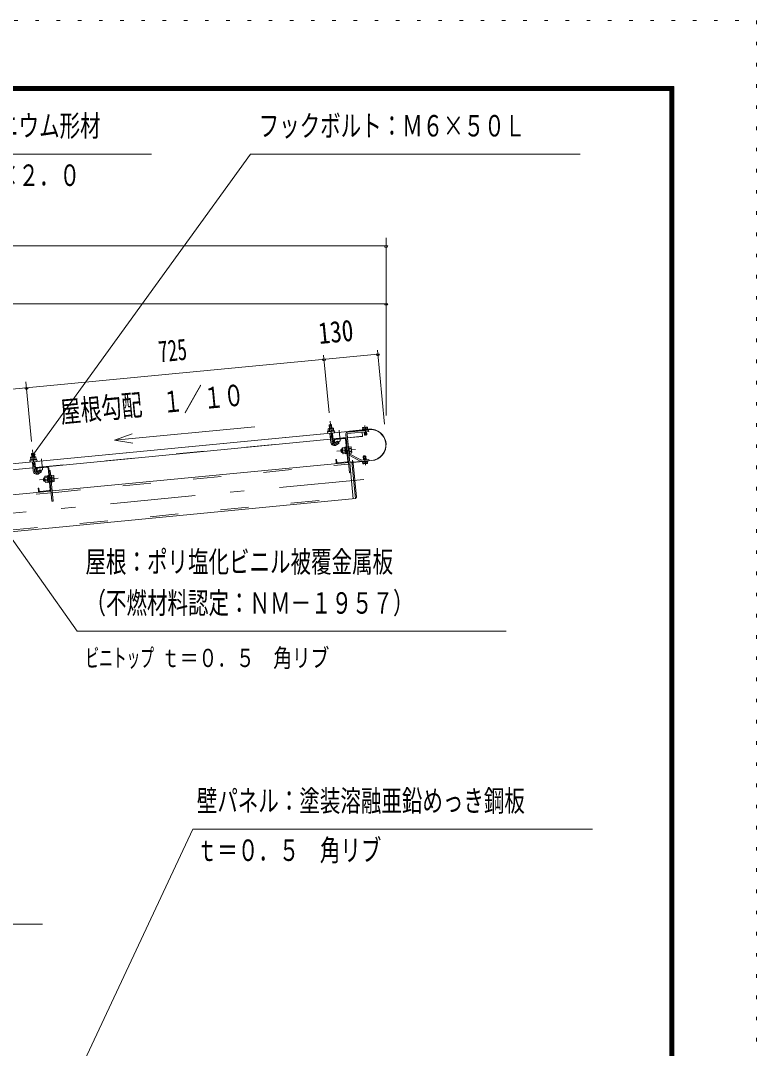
# Model space of a CAD drawing. Units: millimetres, scale not verified. Extents: x -34086 to 34091, y -14700 to 14700.
# Drawn here: x 27845 to 34091, y 5970 to 14700 of the extents above; entities that cross this region are included whole.
import ezdxf
from ezdxf.enums import TextEntityAlignment as Align

# ---------------------------------------------------------------- set-up
doc = ezdxf.new("R2010")
doc.units = ezdxf.units.MM
doc.header["$LTSCALE"] = 60
for name, pattern in [('USER2', [10, 4, -6]), ('USER3', [24, 12, -5, 2, -5]), ('USER4', [3, 0.5, -2.5])]:
    doc.linetypes.add(name, pattern=pattern)
for name, color, linetype, lineweight in [('0-6_2-02BOLD', 7, 'Continuous', 18), ('0-7_2-12HIDDEN', 3, 'USER2', 18), ('0-8_2-22CENTER', 3, 'USER3', 18), ('0-9_2-42THIN', 4, 'Continuous', 18), ('0-A_2-52DIM', 3, 'Continuous', 18), ('0-C_F-F1PAPER', 5, 'Continuous', 18), ('0-D_F-E_J_ADD', 5, 'USER4', 18)]:
    doc.layers.add(name, color=color, linetype=linetype, lineweight=lineweight)
doc.styles.add('ＭＳ ゴシック', font='')
doc.styles.get('ＭＳ ゴシック').set_extended_font_data('MS Gothic')

msp = doc.modelspace()

# ---------------------------------------------------------------- linework, layer by layer
at = {"layer": '0-6_2-02BOLD'}
for p, q in [((30484.87, 11267.53), (30463.97, 11265.51)), ((25307.55, 10698.56), (30800.61, 11227.48)), ((30742.6, 11220.14), (25307.73, 10696.82)), ((30466.23, 11232.98), (30467.95, 11215.13)), ((30470.85, 11193.97), (30478.25, 11117.1)), ((30490.57, 11217.31), (30488.85, 11235.15)), ((30499.16, 11119.12), (30491.75, 11195.98)), ((30616.45, 11186.36), (30669.27, 10637.81)), ((30631.94, 11025.66), (30616.46, 11186.35)), ((30742.93, 11216.81), (30742.43, 11221.87)), ((30759.54, 11230.92), (30758.38, 11243.09)), ((30760.34, 11218.49), (30759.85, 11223.55)), ((30763.8, 11182.1), (30761.4, 11207.34)), ((30779.66, 11232.83), (30778.49, 11245.02)), ((30780.76, 11225.57), (30781.24, 11220.5)), ((27970.8, 10902.25), (30475.71, 11143.45)), ((30474.48, 11156.39), (30495.38, 11158.41)), ((30496.62, 11145.47), (30608.11, 11156.2)), ((30597.49, 11149.55), (30515.28, 11141.63)), ((30621.59, 10957.77), (30603.61, 11144.52)), ((30611.46, 11121.36), (30622.61, 11122.43)), ((27959.04, 11024.31), (27938.13, 11022.31)), ((30569.25, 11059.44), (30571.93, 11031.58)), ((30597.68, 11074.51), (30577.46, 11072.56)), ((30578.72, 11059.49), (30598.94, 11061.43)), ((30601.46, 11035.29), (30581.24, 11033.34)), ((30599.53, 11055.33), (30607.17, 11049.04)), ((30607.84, 11042.07), (30600.2, 11048.36)), ((30609.79, 11021.86), (30602.81, 11021.19)), ((30609.89, 11079.18), (30604.32, 11078.64)), ((30632.19, 11081.33), (30626.61, 11080.8)), ((30728.05, 10958.25), (30633.54, 11008.91)), ((30633.78, 11064.79), (30650.51, 11066.4)), ((30635.22, 11020.71), (30733.34, 10968.13)), ((30653.03, 11040.25), (30636.3, 11038.64)), ((30637.56, 11025.57), (30654.29, 11027.18)), ((27940.4, 10989.77), (27942.12, 10971.92)), ((27945.03, 10950.75), (27952.43, 10873.89)), ((27948.65, 10913.18), (27969.55, 10915.19)), ((27964.74, 10974.1), (27963.03, 10991.95)), ((27973.33, 10875.9), (27965.93, 10952.77)), ((30628.23, 10947.16), (28113.55, 10705.03)), ((30522.64, 10948.25), (30520.36, 10971.94)), ((30534.33, 10943.75), (30616.55, 10951.66)), ((30668.5, 10948.93), (30825.98, 10964.1)), ((30826.14, 10962.35), (30668.67, 10947.2)), ((30759.6, 10938.04), (30758.44, 10950.22)), ((30778.55, 10952.13), (30779.71, 10939.96)), ((25444.98, 10659.04), (27949.89, 10900.24)), ((28071.67, 10906.34), (27989.45, 10898.41)), ((28071.85, 10831.3), (28051.63, 10829.35)), ((28095.76, 10714.56), (28077.78, 10901.3)), ((28084.07, 10835.97), (28078.49, 10835.43)), ((28096.77, 10879.21), (28085.63, 10878.15)), ((28052.9, 10816.28), (28073.12, 10818.22)), ((28075.63, 10792.07), (28055.41, 10790.13)), ((28073.7, 10812.12), (28081.34, 10805.82)), ((28082.01, 10798.85), (28074.37, 10805.15)), ((28083.96, 10778.65), (28077, 10777.98)), ((28124.69, 10823.19), (28107.95, 10821.58)), ((28110.47, 10795.43), (28127.2, 10797.04)), ((28102.41, 10703.95), (25587.74, 10461.82)), ((28008.5, 10700.54), (28090.72, 10708.45))]:
    msp.add_line(p, q, dxfattribs=at)
for points in [[(30487.83, 11236.83), (30484.87, 11267.53), (30482.96, 11269.1), (30465.54, 11267.43), (30463.97, 11265.51), (30466.92, 11234.81)], [(30456.63, 11214.05), (30454.92, 11231.89), (30457.78, 11233.93), (30496.97, 11237.71), (30500.17, 11236.25), (30501.89, 11218.41)], [(30605.31, 11185.29), (30636.62, 10860.06), (30647.77, 10861.14)], [(30619.41, 11155.7), (30747.62, 11168.04), (30744, 11205.66)], [(30621.68, 11205.14), (30798.66, 11222.18), (30799.74, 11211.03), (30622.75, 11193.99)], [(30800.45, 11229.22), (30637.75, 11213.55), (30637.92, 11211.81)], [(30751.2, 11244.18), (30748.32, 11242.14), (30749.48, 11229.96)], [(30751.2, 11244.18), (30785.35, 11247.44), (30788.55, 11245.98), (30789.72, 11233.79)], [(30782.3, 11209.35), (30784.7, 11184.09), (30781.55, 11180.28), (30767.61, 11178.95), (30763.8, 11182.1), (30784.7, 11184.09)], [(30510.24, 11135.52), (30512.52, 11111.83), (30506.94, 11111.29), (30504.66, 11134.98)], [(30513.64, 11112.52), (30535.86, 11128.37), (30548.05, 11111.27), (30525.83, 11095.42)], [(27962, 10993.61), (27959.04, 11024.31), (27957.13, 11025.89), (27939.71, 11024.22), (27938.13, 11022.31), (27941.09, 10991.6)], [(30578.89, 11032.25), (30571.93, 11031.58), (30566.2, 11036.29), (30564.52, 11053.72), (30569.25, 11059.44), (30576.21, 11060.12)], [(30577.46, 11072.56), (30575.44, 11068.13), (30579.67, 11024.23), (30582.5, 11020.26), (30602.71, 11022.21)], [(30602.81, 11021.19), (30597.58, 11075.53), (30604.56, 11076.21)], [(30604.32, 11078.64), (30610.02, 11019.42), (30615.6, 11019.96)], [(30632.19, 11081.33), (30637.89, 11022.11), (30632.32, 11021.57)], [(30654.29, 11027.18), (30656.31, 11031.62), (30652.08, 11075.51), (30649.26, 11079.48), (30632.52, 11077.87)], [(30774.29, 11000.95), (30770.48, 11004.1), (30756.55, 11002.77), (30753.4, 10998.96)], [(30756.23, 10969.15), (30753.4, 10998.96), (30774.29, 11000.95), (30777.14, 10971.16)], [(30656.8, 10949.91), (30668.26, 10940.47), (30696.13, 10650.95), (30686.69, 10639.49), (25362.61, 10126.85)], [(27930.81, 10970.84), (27929.09, 10988.68), (27931.96, 10990.72), (27971.14, 10994.5), (27974.35, 10993.04), (27976.06, 10975.19)], [(30520.36, 10971.94), (30525.94, 10972.47), (30528.22, 10948.78)], [(30686.69, 10639.49), (30656.8, 10949.91), (30639.38, 10948.23)], [(30662.94, 10951.92), (30661.44, 10967.6), (30663.17, 10967.76), (30664.68, 10952.08)], [(30737.31, 10967.33), (30801.51, 10973.51), (30802.59, 10962.35), (30738.39, 10956.18)], [(30748.38, 10949.26), (30749.54, 10937.08), (30752.76, 10935.61), (30786.9, 10938.87), (30789.77, 10940.92), (30788.62, 10953.1)], [(27984.41, 10892.31), (27986.69, 10868.62), (27981.12, 10868.08), (27978.83, 10891.77)], [(27987.81, 10869.31), (28010.03, 10885.15), (28022.22, 10868.06), (28000, 10852.21)], [(28051.63, 10829.35), (28049.62, 10824.91), (28053.84, 10781.02), (28056.67, 10777.05), (28076.89, 10779)], [(28077, 10777.98), (28071.75, 10832.32), (28078.73, 10832.99)], [(28078.49, 10835.43), (28084.19, 10776.21), (28089.77, 10776.74)], [(28083.36, 10901.83), (28110.8, 10616.86), (28121.94, 10617.93), (28096.78, 10879.22)], [(28106.49, 10778.35), (28112.07, 10778.89), (28106.36, 10838.12), (28100.79, 10837.58)], [(28106.7, 10834.65), (28123.43, 10836.27), (28126.26, 10832.3), (28130.49, 10788.4), (28128.47, 10783.97), (28111.74, 10782.35)], [(28043.43, 10816.23), (28038.69, 10810.51), (28040.38, 10793.08), (28046.11, 10788.37)], [(28053.07, 10789.04), (28046.11, 10788.37), (28043.43, 10816.23), (28050.39, 10816.9)], [(27996.81, 10705.03), (27994.53, 10728.72), (28000.12, 10729.26), (28002.39, 10705.57)]]:
    msp.add_lwpolyline(points, dxfattribs=at)
for points in [[(30507.13, 11218.91), (30507.67, 11213.34), (30451.92, 11207.96), (30451.39, 11213.53)], [(30747.82, 11229.8), (30748.36, 11224.23), (30791.91, 11228.38), (30791.38, 11233.95)], [(27981.3, 10975.7), (27925.56, 10970.32), (27926.1, 10964.75), (27981.84, 10970.12)], [(30746.19, 10954.68), (30746.72, 10949.1), (30790.28, 10953.26), (30789.74, 10958.83)]]:
    msp.add_lwpolyline(points, close=True, dxfattribs=at)
for centre, radius, start, end in [((30456.08, 11201.33), 7, 95.49939, 275.49939), ((30461.36, 11224.17), 10.06, 61.11575, 121.11575), ((30480.98, 11198.38), 37.62, 77.91205, 113.08797), ((30495.31, 11227.44), 10.06, 69.88426, 129.88426), ((30504.86, 11206.03), 7, 275.5002, 95.5002), ((30623.42, 11187.02), 18.2, 95.50003, 185.50002), ((30623.42, 11187.02), 7, 95.50003, 185.50002), ((30753.96, 11236.3), 8.11, 56.9164, 95.44783), ((30771.1, 11216.16), 29.79, 75.61871, 115.27916), ((30784.13, 11239.18), 8.11, 95.44783, 133.99406), ((30813.29, 11095.78), 134.05, 275.50003, 95.50003), ((30813.29, 11095.78), 132.3, 275.50003, 95.50003), ((30508.3, 11119.99), 30.18, 185.5, 305.5), ((30508.3, 11119.99), 9.19, 185.5, 305.5), ((30515.81, 11136.05), 11.2, 95.49878, 185.49857), ((30515.81, 11136.05), 5.6, 95.49878, 185.4908), ((30598.03, 11143.98), 11.2, 5.5027, 95.5027), ((30598.03, 11143.98), 5.6, 5.5027, 95.5027), ((30585.68, 11066.76), 10.07, 185.50095, 226.22777), ((30613.99, 11049.69), 36.61, 164.47554, 206.52635), ((30589.46, 11027.53), 10.07, 144.77412, 185.50095), ((30638.21, 11026.27), 6.3, 226.24097, 241.79402), ((30642.29, 11072.21), 10.07, 324.77412, 5.50095), ((30617.77, 11050.06), 36.61, 344.47554, 26.52635), ((30646.07, 11032.98), 10.07, 5.50095, 46.22777), ((27930.25, 10958.12), 7, 95.49939, 275.49939), ((27935.54, 10980.96), 10.06, 61.11575, 121.11575), ((27955.15, 10955.17), 37.62, 77.91205, 113.08797), ((27969.49, 10984.23), 10.06, 69.88426, 129.88426), ((27979.02, 10962.82), 7, 275.5002, 95.5002), ((30533.79, 10949.32), 11.2, 185.49792, 275.50047), ((30533.79, 10949.32), 5.6, 185.4908, 275.50047), ((30616.02, 10957.23), 5.6, 275.51155, 5.5027), ((30616.02, 10957.23), 11.2, 275.51155, 5.5027), ((30668.16, 10952.42), 5.25, 185.50003, 275.50003), ((30668.16, 10952.42), 3.5, 185.50003, 275.50003), ((30736.64, 10974.3), 18.2, 241.8121, 275.50003), ((30736.64, 10974.3), 7, 241.81552, 275.50003), ((30753.98, 10943.87), 8.11, 275.44783, 313.99406), ((30767, 10966.89), 29.79, 255.61871, 295.27916), ((30784.14, 10946.75), 8.11, 236.9164, 275.44783), ((27982.48, 10876.78), 30.18, 185.5, 305.5), ((27982.48, 10876.78), 9.19, 185.5, 305.5), ((27989.98, 10892.84), 11.2, 95.49878, 185.49857), ((27989.98, 10892.84), 5.6, 95.49878, 185.4908), ((28072.2, 10900.77), 11.2, 5.5027, 95.5027), ((28072.2, 10900.77), 5.6, 5.5027, 95.5027), ((28116.46, 10829), 10.07, 324.77412, 5.50095), ((28059.86, 10823.55), 10.07, 185.50095, 226.22777), ((28088.17, 10806.48), 36.61, 164.47554, 206.52635), ((28063.63, 10784.32), 10.07, 144.77412, 185.50095), ((28091.94, 10806.84), 36.61, 344.47554, 26.52635), ((28120.25, 10789.77), 10.07, 5.50095, 46.22777), ((28007.96, 10706.11), 11.2, 185.49792, 275.50047), ((28007.96, 10706.11), 5.6, 185.4908, 275.50047), ((28090.19, 10714.02), 5.6, 275.51155, 5.5027), ((28090.19, 10714.02), 11.2, 275.51155, 5.5027)]:
    msp.add_arc(centre, radius, start, end, dxfattribs=at)
at = {"layer": '0-7_2-12HIDDEN'}
for p, q in [((27970.63, 10903.99), (30475.54, 11145.19)), ((30496.45, 11147.2), (30607.94, 11157.93)), ((30619.25, 11157.44), (30747.45, 11169.78)), ((28114.97, 10690.39), (30629.64, 10932.53)), ((25444.81, 10660.79), (27949.72, 10901.98)), ((25361.2, 10141.48), (30667.86, 10652.44)), ((25589.15, 10447.18), (28103.81, 10689.32))]:
    msp.add_line(p, q, dxfattribs=at)
at = {"layer": '0-8_2-22CENTER'}
for p, q in [((30471.34, 11298.43), (30488.71, 11118.11)), ((30558.06, 11128.17), (30549.15, 11220.84)), ((30775, 11175.79), (30766.85, 11260.43)), ((30519.73, 11103.97), (30553.21, 11127.84)), ((27945.52, 11055.22), (27962.88, 10874.89)), ((30689.04, 11056.92), (30530.53, 11041.64)), ((30771.25, 10922.63), (30763.1, 11007.27)), ((28032.24, 10884.96), (28023.32, 10977.63)), ((27993.91, 10860.76), (28027.39, 10884.63)), ((30758.84, 10803.08), (25347.66, 10282.06)), ((28004.7, 10798.43), (28163.21, 10813.71))]:
    msp.add_line(p, q, dxfattribs=at)
for centre in [(30508.3, 11119.99), (27982.48, 10876.78)]:
    msp.add_arc(centre, 19.69, 185.5, 305.5, dxfattribs=at)
at = {"layer": '0-9_2-42THIN'}
for p, q in [((30468.66, 11234.98), (30465.54, 11267.43)), ((30482.96, 11269.1), (30486.08, 11236.66)), ((30493.63, 11158.23), (30490.02, 11195.81)), ((30762.63, 11223.82), (30763.12, 11218.76)), ((30764.18, 11207.61), (30766.86, 11179.58)), ((30778.45, 11220.23), (30777.96, 11225.3)), ((30782.18, 11181.04), (30779.51, 11209.08)), ((30496, 11151.9), (30493.64, 11158.23)), ((27942.83, 10991.77), (27939.71, 11024.21)), ((27957.13, 11025.89), (27960.26, 10993.45)), ((30576.55, 11056.64), (30566.1, 11055.63)), ((30568.11, 11034.73), (30578.56, 11035.74)), ((30759.02, 10969.42), (30755.92, 11002.01)), ((30771.25, 11003.48), (30774.35, 10970.9)), ((28040.27, 10812.41), (28050.72, 10813.42)), ((28052.73, 10792.52), (28042.28, 10791.51))]:
    msp.add_line(p, q, dxfattribs=at)
for points in [[(30472.6, 11194.14), (30476.21, 11156.56), (30475.1, 11149.89)], [(27946.77, 10950.92), (27950.39, 10913.35), (27949.27, 10906.68)], [(27970.17, 10908.69), (27967.81, 10915.02), (27964.19, 10952.6)]]:
    msp.add_lwpolyline(points, dxfattribs=at)
at = {"layer": '0-A_2-52DIM'}
for p, q in [((29795.75, 13565.9), (27953.74, 11017.86)), ((29795.75, 13565.9), (32595.74, 13565.9)), ((30947.24, 12855.45), (30947.24, 11345.24)), ((16884.25, 12785.45), (30947.24, 12785.45)), ((30961.24, 12785.45), (30933.24, 12785.45)), ((30947.24, 12295.45), (16884.25, 12295.45)), ((30961.24, 12295.45), (30933.24, 12295.45)), ((30934.43, 11272.78), (30873.92, 11901.27)), ((30877.13, 11867.92), (25369.1, 11337.56)), ((30434.73, 11823.97), (30406.73, 11823.97)), ((30464.63, 11368.11), (30417.53, 11857.32)), ((30891.13, 11867.92), (30863.13, 11867.92)), ((27938.81, 11124.9), (27889.89, 11633.02)), ((27908.91, 11580.76), (27880.91, 11580.76)), ((28643.19, 11135.89), (29832.6, 11250.42)), ((27967.74, 11017.86), (27939.74, 11017.86)), ((29305.75, 7832.9), (27998.82, 5038.52)), ((32700.76, 7832.9), (29305.75, 7832.9))]:
    msp.add_line(p, q, dxfattribs=at)
for points in [[(25830.16, 10586.06), (26365.75, 13565.9), (28955.75, 13565.9)], [(28790.72, 11191.05), (28643.19, 11135.89), (28798.54, 11109.89)], [(27363.35, 10872.44), (28325.74, 9512.9), (31965.74, 9512.9)], [(28031.11, 7026.1), (25231.11, 7026.1), (23399.7, 8133)]]:
    msp.add_lwpolyline(points, dxfattribs=at)
for centre in [(30947.24, 12785.45), (30947.24, 12295.45), (30420.73, 11823.97), (30877.13, 11867.92), (27894.91, 11580.76), (27953.74, 11017.86)]:
    msp.add_arc(centre, 14, 180, 0, dxfattribs=at)
at = {"layer": '0-C_F-F1PAPER'}
for points in [[(33390.86, -14000), (-6789.13, -14000), (-6789.13, 14140), (33390.86, 14140)], [(33387.36, -13996.5), (33387.36, 14136.5), (-6785.63, 14136.5), (-6785.63, -13996.5)], [(33383.86, -13993), (33383.86, 14133), (-6782.13, 14133), (-6782.13, -13993)], [(33380.36, -13989.5), (-6778.63, -13989.5), (-6778.63, 14129.5), (33380.36, 14129.5)], [(33376.86, -13986), (33376.86, 14126), (-6775.13, 14126), (-6775.13, -13986)], [(33373.36, -13982.5), (-6771.63, -13982.5), (-6771.63, 14122.5), (33373.36, 14122.5)], [(33369.86, -13979), (33369.86, 14119), (-6768.13, 14119), (-6768.13, -13979)], [(33366.37, -13975.5), (-6764.63, -13975.5), (-6764.63, 14115.5), (33366.37, 14115.5)], [(33362.86, -13972), (-6761.13, -13972), (-6761.13, 14112), (33362.86, 14112)], [(33359.36, -13968.5), (-6757.63, -13968.5), (-6757.63, 14108.5), (33359.36, 14108.5)], [(33355.86, -13965), (33355.86, 14105), (-6754.13, 14105), (-6754.13, -13965)]]:
    msp.add_lwpolyline(points, close=True, dxfattribs=at)
at = {"layer": '0-D_F-E_J_ADD'}
msp.add_lwpolyline([(34090.87, -14700), (-7489.13, -14700), (-7489.13, 14700), (34090.87, 14700)], close=True, dxfattribs=at)

# ---------------------------------------------------------------- texts
at = {"layer": '0-A_2-52DIM', "color": 7, "style": 'ＭＳ ゴシック'}
for s, height, width, p in [('側化粧：アルミニウム形材', 182.3, 0.7, (26435.75, 13660.78)), ('フックボルト：Ｍ６×５０Ｌ', 182.3, 0.7, (29865.75, 13660.78)), ('\u3000－７７×４０×２．０', 182.3, 0.7, (26435.75, 13240.77)), ('屋根：ポリ塩化ビニル被覆金属板', 182.3, 0.7, (28395.74, 9957.77)), ('（不燃材料認定：ＮＭ－１９５７）', 182.3, 0.7, (28395.74, 9607.78)), ('ビニトップ ', 155, 0.55, (28395.74, 9162.9)), ('ｔ＝０．５\u3000角リブ', 155, 0.75, (29038.73, 9162.9)), ('壁パネル：塗装溶融亜鉛めっき鋼板', 182.3, 0.7, (29340.75, 7927.78)), ('ｔ＝０．５\u3000角リブ', 182.3, 0.7, (29340.75, 7507.77))]:
    msp.add_text(s, height=height, dxfattribs=dict(at, width=width)).set_placement(p, align=Align.BOTTOM_LEFT)
for s, width, p in [('130', 0.8, (30386.32, 11898.39)), ('725', 0.65, (29028.6, 11742.67)), ('屋根勾配\u3000１／１０', 0.7, (28195.65, 11228.72))]:
    msp.add_text(s, height=182.3, rotation=5.5, dxfattribs=dict(at, width=width)).set_placement(p, align=Align.BOTTOM_LEFT)

doc.saveas('drawing.dxf')
